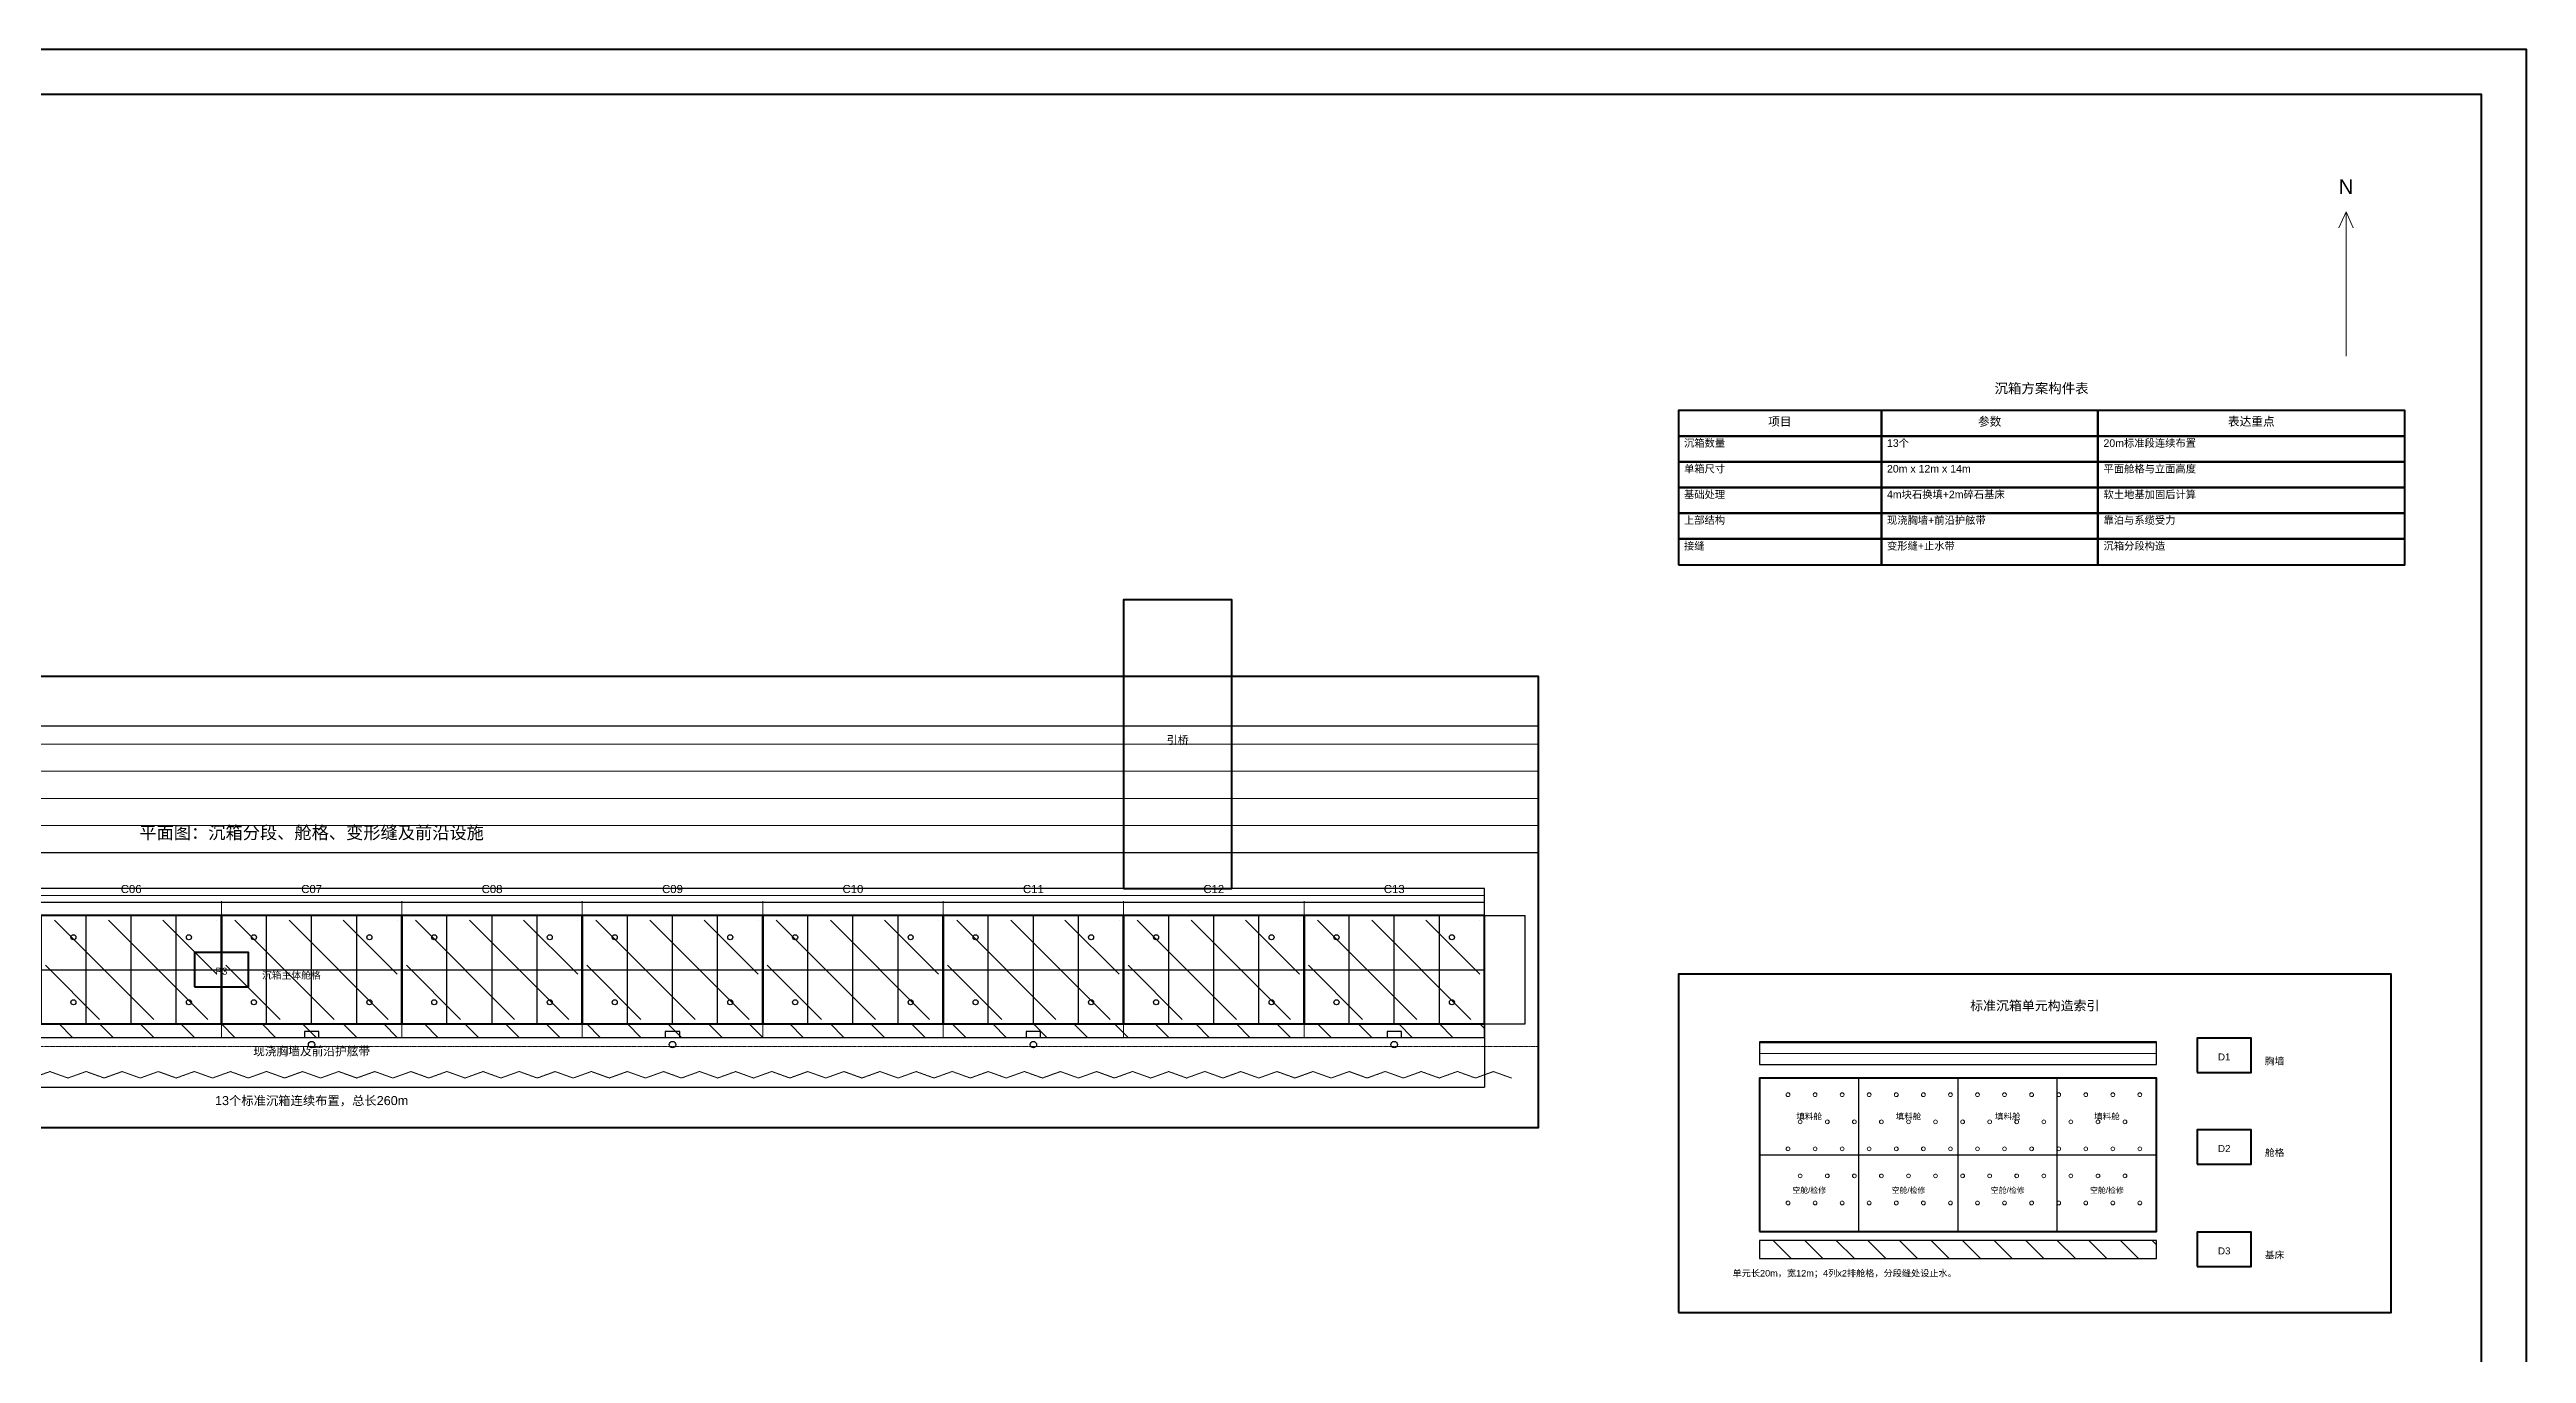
# Model space of a CAD drawing. Header units: millimetres. Extents: x 0 to 420500, y 0 to 297000.
# Drawn here: x 145950 to 420500, y 152470 to 297000 of the extents above; entities that cross this region are included whole.
import ezdxf
from ezdxf.enums import TextEntityAlignment as Align

# ---------------------------------------------------------------- set-up
doc = ezdxf.new("R2010")
doc.units = ezdxf.units.MM
doc.linetypes.add('CENTER', pattern=[2, 1.25, -0.25, 0.25, -0.25])
doc.linetypes.add('DASHED', pattern=[0.75, 0.5, -0.25])
for name, color, linetype, lineweight in [('0_FRAME', 7, 'Continuous', 70), ('1_MAIN', 1, 'Continuous', 50), ('2_SECONDARY', 2, 'Continuous', 25), ('3_CENTERLINE', 4, 'CENTER', 15), ('3_WATER', 4, 'DASHED', 15), ('4_HATCH', 8, 'Continuous', 13), ('5_DIM', 3, 'Continuous', 15), ('6_TEXT', 7, 'Continuous', 25)]:
    doc.layers.add(name, color=color, linetype=linetype, lineweight=lineweight)
doc.styles.get("Standard").update_dxf_attribs({"font": 'arial.ttf'})
doc.dimstyles.new('ISO-25', dxfattribs={"dimtxt": 2.5, "dimasz": 2.5, "dimexe": 1.25, "dimexo": 0.625, "dimtad": 1, "dimtxsty": 'Standard', "dimcen": 2.5, "dimadec": 0, "dimazin": 0, "dimtfac": 1, "dimtmove": 0, "dimatfit": 3, "dimfxl": 1, "dimarcsym": 0})

# ---------------------------------------------------------------- blocks, each defined once
blk = doc.blocks.new('*D1')
at = {"layer": '5_DIM', "color": 0, "lineweight": -2, "transparency": 16777216}
for p, q in [((45000, 188999), (45000, 181999)), ((305000, 188999), (305000, 181999)), ((45002, 182000), (304998, 182000))]:
    blk.add_line(p, q, dxfattribs=at)
at = {"layer": '5_DIM', "color": 0, "transparency": 16777216}
for points in [[(45002, 182000), (45002, 182000), (45000, 182000)], [(304998, 182000), (304998, 182000), (305000, 182000)]]:
    blk.add_solid(points, dxfattribs=at)
at = {"layer": 'Defpoints', "color": 0, "transparency": 16777216}
for p in [(45000, 189000), (305000, 189000), (305000, 182000)]:
    blk.add_point(p, dxfattribs=at)
at = {"layer": '5_DIM', "color": 0, "transparency": 16777216, "insert": (175000, 182002), "char_height": 2.5, "attachment_point": 5}
blk.add_mtext('260000', dxfattribs=at)
blk = doc.blocks.new('*D2')
at = {"layer": '5_DIM', "color": 0, "lineweight": -2, "transparency": 16777216}
for p, q in [((305001, 201000), (309501, 201000)), ((309500, 189003), (309500, 200998)), ((305001, 189000), (309501, 189000))]:
    blk.add_line(p, q, dxfattribs=at)
at = {"layer": '5_DIM', "color": 0, "transparency": 16777216}
for points in [[(309500, 200998), (309500, 200998), (309500, 201000)], [(309500, 189003), (309500, 189003), (309500, 189000)]]:
    blk.add_solid(points, dxfattribs=at)
at = {"layer": 'Defpoints', "color": 0, "transparency": 16777216}
for p in [(305000, 201000), (309500, 201000), (305000, 189000)]:
    blk.add_point(p, dxfattribs=at)
at = {"layer": '5_DIM', "color": 0, "transparency": 16777216, "insert": (309498, 195000), "char_height": 2.5, "attachment_point": 5, "rotation": 90}
blk.add_mtext('12000', dxfattribs=at)

msp = doc.modelspace()

# ---------------------------------------------------------------- linework, layer by layer
at = {"layer": '0_FRAME'}
for points in [[(0, 0), (420500, 0), (420500, 297000), (0, 297000)], [(12500, 5000), (415500, 5000), (415500, 292000), (12500, 292000)], [(326500, 254150), (349000, 254150), (349000, 257000), (326500, 257000)], [(349000, 254150), (373000, 254150), (373000, 257000), (349000, 257000)], [(373000, 254150), (407000, 254150), (407000, 257000), (373000, 257000)], [(326500, 251300), (349000, 251300), (349000, 254150), (326500, 254150)], [(349000, 251300), (373000, 251300), (373000, 254150), (349000, 254150)], [(373000, 251300), (407000, 251300), (407000, 254150), (373000, 254150)], [(326500, 248450), (349000, 248450), (349000, 251300), (326500, 251300)], [(349000, 248450), (373000, 248450), (373000, 251300), (349000, 251300)], [(373000, 248450), (407000, 248450), (407000, 251300), (373000, 251300)], [(326500, 245600), (349000, 245600), (349000, 248450), (326500, 248450)], [(349000, 245600), (373000, 245600), (373000, 248450), (349000, 248450)], [(373000, 245600), (407000, 245600), (407000, 248450), (373000, 248450)], [(326500, 242750), (349000, 242750), (349000, 245600), (326500, 245600)], [(349000, 242750), (373000, 242750), (373000, 245600), (349000, 245600)], [(373000, 242750), (407000, 242750), (407000, 245600), (373000, 245600)], [(326500, 239900), (349000, 239900), (349000, 242750), (326500, 242750)], [(349000, 239900), (373000, 239900), (373000, 242750), (349000, 242750)], [(373000, 239900), (407000, 239900), (407000, 242750), (373000, 242750)], [(39000, 177500), (311000, 177500), (311000, 227500), (39000, 227500)], [(162000, 193100), (168000, 193100), (168000, 196900), (162000, 196900)], [(326500, 157000), (405500, 157000), (405500, 194500), (326500, 194500)], [(384000, 183600), (390000, 183600), (390000, 187400), (384000, 187400)], [(384000, 173450), (390000, 173450), (390000, 177250), (384000, 177250)], [(384000, 162100), (390000, 162100), (390000, 165900), (384000, 165900)]]:
    msp.add_lwpolyline(points, close=True, dxfattribs=at)
at = {"layer": '1_MAIN'}
for points in [[(265000, 204000), (277000, 204000), (277000, 236000), (265000, 236000)], [(45000, 189000), (305000, 189000), (305000, 201000), (45000, 201000)], [(145000, 189000), (165000, 189000), (165000, 201000), (145000, 201000)], [(165000, 189000), (185000, 189000), (185000, 201000), (165000, 201000)], [(185000, 189000), (205000, 189000), (205000, 201000), (185000, 201000)], [(205000, 189000), (225000, 189000), (225000, 201000), (205000, 201000)], [(225000, 189000), (245000, 189000), (245000, 201000), (225000, 201000)], [(245000, 189000), (265000, 189000), (265000, 201000), (245000, 201000)], [(265000, 189000), (285000, 189000), (285000, 201000), (265000, 201000)], [(285000, 189000), (305000, 189000), (305000, 201000), (285000, 201000)], [(335500, 166000), (379500, 166000), (379500, 183000), (335500, 183000)]]:
    msp.add_lwpolyline(points, close=True, dxfattribs=at)
at = {"layer": '2_SECONDARY'}
for p, q in [((45000, 202500), (305000, 202500)), ((150000, 189000), (150000, 201000)), ((155000, 189000), (155000, 201000)), ((160000, 189000), (160000, 201000)), ((170000, 189000), (170000, 201000)), ((175000, 189000), (175000, 201000)), ((180000, 189000), (180000, 201000)), ((190000, 189000), (190000, 201000)), ((195000, 189000), (195000, 201000)), ((200000, 189000), (200000, 201000)), ((210000, 189000), (210000, 201000)), ((215000, 189000), (215000, 201000)), ((220000, 189000), (220000, 201000)), ((230000, 189000), (230000, 201000)), ((235000, 189000), (235000, 201000)), ((240000, 189000), (240000, 201000)), ((250000, 189000), (250000, 201000)), ((255000, 189000), (255000, 201000)), ((260000, 189000), (260000, 201000)), ((270000, 189000), (270000, 201000)), ((275000, 189000), (275000, 201000)), ((280000, 189000), (280000, 201000)), ((290000, 189000), (290000, 201000)), ((295000, 189000), (295000, 201000)), ((300000, 189000), (300000, 201000)), ((145000, 195000), (165000, 195000)), ((165000, 195000), (185000, 195000)), ((185000, 195000), (205000, 195000)), ((205000, 195000), (225000, 195000)), ((225000, 195000), (245000, 195000)), ((245000, 195000), (265000, 195000)), ((265000, 195000), (285000, 195000)), ((285000, 195000), (305000, 195000)), ((346500, 166000), (346500, 183000)), ((357500, 166000), (357500, 183000)), ((368500, 166000), (368500, 183000)), ((335500, 174500), (379500, 174500))]:
    msp.add_line(p, q, dxfattribs=at)
for points in [[(39000, 208000), (311000, 208000), (311000, 222000), (39000, 222000)], [(45000, 201000), (305000, 201000), (305000, 204000), (45000, 204000)], [(45000, 187500), (305000, 187500), (305000, 189000), (45000, 189000)], [(174200, 187500), (175800, 187500), (175800, 188150), (174200, 188150)], [(214200, 187500), (215800, 187500), (215800, 188150), (214200, 188150)], [(254200, 187500), (255800, 187500), (255800, 188150), (254200, 188150)], [(294200, 187500), (295800, 187500), (295800, 188150), (294200, 188150)], [(335500, 184500), (379500, 184500), (379500, 187000), (335500, 187000)], [(335500, 163000), (379500, 163000), (379500, 165000), (335500, 165000)]]:
    msp.add_lwpolyline(points, close=True, dxfattribs=at)
for centre, radius in [((148600, 198600), 280), ((161400, 198600), 280), ((168600, 198600), 280), ((181400, 198600), 280), ((188600, 198600), 280), ((201400, 198600), 280), ((208600, 198600), 280), ((221400, 198600), 280), ((228600, 198600), 280), ((241400, 198600), 280), ((248600, 198600), 280), ((261400, 198600), 280), ((268600, 198600), 280), ((281400, 198600), 280), ((288600, 198600), 280), ((301400, 198600), 280), ((148600, 191400), 280), ((161400, 191400), 280), ((168600, 191400), 280), ((181400, 191400), 280), ((188600, 191400), 280), ((201400, 191400), 280), ((208600, 191400), 280), ((221400, 191400), 280), ((228600, 191400), 280), ((241400, 191400), 280), ((248600, 191400), 280), ((261400, 191400), 280), ((268600, 191400), 280), ((281400, 191400), 280), ((288600, 191400), 280), ((301400, 191400), 280), ((175000, 186700), 360), ((215000, 186700), 360), ((255000, 186700), 360), ((295000, 186700), 360)]:
    msp.add_circle(centre, radius, dxfattribs=at)
at = {"layer": '3_CENTERLINE'}
for p, q in [((165000, 187400), (165000, 202600)), ((185000, 187400), (185000, 202600)), ((205000, 187400), (205000, 202600)), ((225000, 187400), (225000, 202600)), ((245000, 187400), (245000, 202600)), ((265000, 187400), (265000, 202600)), ((285000, 187400), (285000, 202600)), ((305000, 187400), (305000, 202600))]:
    msp.add_line(p, q, dxfattribs=at)
at = {"layer": '3_WATER'}
for p, q in [((144000, 183000), (146000, 183720)), ((146000, 183720), (148000, 183000)), ((148000, 183000), (150000, 183720)), ((150000, 183720), (152000, 183000)), ((152000, 183000), (154000, 183720)), ((154000, 183720), (156000, 183000)), ((156000, 183000), (158000, 183720)), ((158000, 183720), (160000, 183000)), ((160000, 183000), (162000, 183720)), ((162000, 183720), (164000, 183000)), ((164000, 183000), (166000, 183720)), ((166000, 183720), (168000, 183000)), ((168000, 183000), (170000, 183720)), ((170000, 183720), (172000, 183000)), ((172000, 183000), (174000, 183720)), ((174000, 183720), (176000, 183000)), ((176000, 183000), (178000, 183720)), ((178000, 183720), (180000, 183000)), ((180000, 183000), (182000, 183720)), ((182000, 183720), (184000, 183000)), ((184000, 183000), (186000, 183720)), ((186000, 183720), (188000, 183000)), ((188000, 183000), (190000, 183720)), ((190000, 183720), (192000, 183000)), ((192000, 183000), (194000, 183720)), ((194000, 183720), (196000, 183000)), ((196000, 183000), (198000, 183720)), ((198000, 183720), (200000, 183000)), ((200000, 183000), (202000, 183720)), ((202000, 183720), (204000, 183000)), ((204000, 183000), (206000, 183720)), ((206000, 183720), (208000, 183000)), ((208000, 183000), (210000, 183720)), ((210000, 183720), (212000, 183000)), ((212000, 183000), (214000, 183720)), ((214000, 183720), (216000, 183000)), ((216000, 183000), (218000, 183720)), ((218000, 183720), (220000, 183000)), ((220000, 183000), (222000, 183720)), ((222000, 183720), (224000, 183000)), ((224000, 183000), (226000, 183720)), ((226000, 183720), (228000, 183000)), ((228000, 183000), (230000, 183720)), ((230000, 183720), (232000, 183000)), ((232000, 183000), (234000, 183720)), ((234000, 183720), (236000, 183000)), ((236000, 183000), (238000, 183720)), ((238000, 183720), (240000, 183000)), ((240000, 183000), (242000, 183720)), ((242000, 183720), (244000, 183000)), ((244000, 183000), (246000, 183720)), ((246000, 183720), (248000, 183000)), ((248000, 183000), (250000, 183720)), ((250000, 183720), (252000, 183000)), ((252000, 183000), (254000, 183720)), ((254000, 183720), (256000, 183000)), ((256000, 183000), (258000, 183720)), ((258000, 183720), (260000, 183000)), ((260000, 183000), (262000, 183720)), ((262000, 183720), (264000, 183000)), ((264000, 183000), (266000, 183720)), ((266000, 183720), (268000, 183000)), ((268000, 183000), (270000, 183720)), ((270000, 183720), (272000, 183000)), ((272000, 183000), (274000, 183720)), ((274000, 183720), (276000, 183000)), ((276000, 183000), (278000, 183720)), ((278000, 183720), (280000, 183000)), ((280000, 183000), (282000, 183720)), ((282000, 183720), (284000, 183000)), ((284000, 183000), (286000, 183720)), ((286000, 183720), (288000, 183000)), ((288000, 183000), (290000, 183720)), ((290000, 183720), (292000, 183000)), ((292000, 183000), (294000, 183720)), ((294000, 183720), (296000, 183000)), ((296000, 183000), (298000, 183720)), ((298000, 183720), (300000, 183000)), ((300000, 183000), (302000, 183720)), ((302000, 183720), (304000, 183000)), ((304000, 183000), (306000, 183720)), ((306000, 183720), (308000, 183000))]:
    msp.add_line(p, q, dxfattribs=at)
msp.add_lwpolyline([(39000, 177500), (311000, 177500), (311000, 186500), (39000, 186500)], close=True, dxfattribs=at)
at = {"layer": '4_HATCH'}
for p, q in [((39000, 220000), (311000, 220000)), ((39000, 217000), (311000, 217000)), ((39000, 214000), (311000, 214000)), ((39000, 211000), (311000, 211000)), ((45000, 203250), (305000, 203250)), ((157500, 189500), (146500, 200500)), ((163500, 189500), (152500, 200500)), ((164500, 194500), (158500, 200500)), ((164500, 200500), (164500, 200500)), ((177500, 189500), (166500, 200500)), ((183500, 189500), (172500, 200500)), ((184500, 194500), (178500, 200500)), ((184500, 200500), (184500, 200500)), ((197500, 189500), (186500, 200500)), ((203500, 189500), (192500, 200500)), ((204500, 194500), (198500, 200500)), ((204500, 200500), (204500, 200500)), ((217500, 189500), (206500, 200500)), ((223500, 189500), (212500, 200500)), ((224500, 194500), (218500, 200500)), ((224500, 200500), (224500, 200500)), ((237500, 189500), (226500, 200500)), ((243500, 189500), (232500, 200500)), ((244500, 194500), (238500, 200500)), ((244500, 200500), (244500, 200500)), ((257500, 189500), (246500, 200500)), ((263500, 189500), (252500, 200500)), ((264500, 194500), (258500, 200500)), ((264500, 200500), (264500, 200500)), ((277500, 189500), (266500, 200500)), ((283500, 189500), (272500, 200500)), ((284500, 194500), (278500, 200500)), ((284500, 200500), (284500, 200500)), ((297500, 189500), (286500, 200500)), ((303500, 189500), (292500, 200500)), ((304500, 194500), (298500, 200500)), ((304500, 200500), (304500, 200500)), ((151500, 189500), (145500, 195500)), ((171500, 189500), (165500, 195500)), ((191500, 189500), (185500, 195500)), ((211500, 189500), (205500, 195500)), ((231500, 189500), (225500, 195500)), ((251500, 189500), (245500, 195500)), ((271500, 189500), (265500, 195500)), ((291500, 189500), (285500, 195500)), ((165500, 189500), (165500, 189500)), ((185500, 189500), (185500, 189500)), ((205500, 189500), (205500, 189500)), ((225500, 189500), (225500, 189500)), ((245500, 189500), (245500, 189500)), ((265500, 189500), (265500, 189500)), ((285500, 189500), (285500, 189500)), ((148500, 187500), (147000, 189000)), ((153000, 187500), (151500, 189000)), ((157500, 187500), (156000, 189000)), ((162000, 187500), (160500, 189000)), ((166500, 187500), (165000, 189000)), ((171000, 187500), (169500, 189000)), ((175500, 187500), (174000, 189000)), ((180000, 187500), (178500, 189000)), ((184500, 187500), (183000, 189000)), ((189000, 187500), (187500, 189000)), ((193500, 187500), (192000, 189000)), ((198000, 187500), (196500, 189000)), ((202500, 187500), (201000, 189000)), ((207000, 187500), (205500, 189000)), ((211500, 187500), (210000, 189000)), ((216000, 187500), (214500, 189000)), ((220500, 187500), (219000, 189000)), ((225000, 187500), (223500, 189000)), ((229500, 187500), (228000, 189000)), ((234000, 187500), (232500, 189000)), ((238500, 187500), (237000, 189000)), ((243000, 187500), (241500, 189000)), ((247500, 187500), (246000, 189000)), ((252000, 187500), (250500, 189000)), ((256500, 187500), (255000, 189000)), ((261000, 187500), (259500, 189000)), ((265500, 187500), (264000, 189000)), ((270000, 187500), (268500, 189000)), ((274500, 187500), (273000, 189000)), ((279000, 187500), (277500, 189000)), ((283500, 187500), (282000, 189000)), ((288000, 187500), (286500, 189000)), ((292500, 187500), (291000, 189000)), ((297000, 187500), (295500, 189000)), ((301500, 187500), (300000, 189000)), ((305000, 188500), (304500, 189000)), ((335500, 186900), (379500, 186900)), ((335500, 185700), (379500, 185700)), ((339000, 163000), (337000, 165000)), ((342500, 163000), (340500, 165000)), ((346000, 163000), (344000, 165000)), ((349500, 163000), (347500, 165000)), ((353000, 163000), (351000, 165000)), ((356500, 163000), (354500, 165000)), ((360000, 163000), (358000, 165000)), ((363500, 163000), (361500, 165000)), ((367000, 163000), (365000, 165000)), ((370500, 163000), (368500, 165000)), ((374000, 163000), (372000, 165000)), ((377500, 163000), (375500, 165000)), ((379500, 164500), (379000, 165000)), ((335500, 163000), (335500, 163000))]:
    msp.add_line(p, q, dxfattribs=at)
for centre in [(338650, 181150), (341650, 181150), (344650, 181150), (347650, 181150), (350650, 181150), (353650, 181150), (356650, 181150), (359650, 181150), (362650, 181150), (365650, 181150), (368650, 181150), (371650, 181150), (374650, 181150), (377650, 181150), (340000, 178150), (343000, 178150), (346000, 178150), (349000, 178150), (352000, 178150), (355000, 178150), (358000, 178150), (361000, 178150), (364000, 178150), (367000, 178150), (370000, 178150), (373000, 178150), (376000, 178150), (338650, 175150), (341650, 175150), (344650, 175150), (347650, 175150), (350650, 175150), (353650, 175150), (356650, 175150), (359650, 175150), (362650, 175150), (365650, 175150), (368650, 175150), (371650, 175150), (374650, 175150), (377650, 175150), (340000, 172150), (343000, 172150), (346000, 172150), (349000, 172150), (352000, 172150), (355000, 172150), (358000, 172150), (361000, 172150), (364000, 172150), (367000, 172150), (370000, 172150), (373000, 172150), (376000, 172150), (338650, 169150), (341650, 169150), (344650, 169150), (347650, 169150), (350650, 169150), (353650, 169150), (356650, 169150), (359650, 169150), (362650, 169150), (365650, 169150), (368650, 169150), (371650, 169150), (374650, 169150), (377650, 169150)]:
    msp.add_circle(centre, 210, dxfattribs=at)
at = {"layer": '5_DIM'}
for p, q in [((400500, 279000), (399712.5, 277250)), ((400500, 263000), (400500, 279000)), ((400500, 279000), (401287.5, 277250))]:
    msp.add_line(p, q, dxfattribs=at)

# ---------------------------------------------------------------- texts
at = {"layer": '6_TEXT'}
for s, height, p in [('N', 1600, (400500, 281000)), ('沉箱方案构件表', 1092.5, (366750, 258900)), ('项目', 950, (337750, 255290)), ('参数', 950, (361000, 255290)), ('表达重点', 950, (390000, 255290)), ('引桥', 900, (271000, 220000)), ('平面图：沉箱分段、舱格、变形缝及前沿设施', 1400, (175000, 209500)), ('C06', 900, (155000, 203500)), ('C07', 900, (175000, 203500)), ('C08', 900, (195000, 203500)), ('C09', 900, (215000, 203500)), ('C10', 900, (235000, 203500)), ('C11', 900, (255000, 203500)), ('C12', 900, (275000, 203500)), ('C13', 900, (295000, 203500)), ('P3', 775, (165000, 194450)), ('标准沉箱单元构造索引', 1050, (366000, 190500)), ('现浇胸墙及前沿护舷带', 950, (175000, 185500)), ('D1', 775, (387000, 184950)), ('13个标准沉箱连续布置，总长260m', 1000, (175000, 180000)), ('填料舱', 675, (341000, 178410)), ('填料舱', 675, (352000, 178410)), ('填料舱', 675, (363000, 178410)), ('填料舱', 675, (374000, 178410)), ('D2', 775, (387000, 174800)), ('空舱/检修', 625, (341000, 170250)), ('空舱/检修', 625, (352000, 170250)), ('空舱/检修', 625, (363000, 170250)), ('空舱/检修', 625, (374000, 170250)), ('D3', 775, (387000, 163450))]:
    msp.add_text(s, height=height, dxfattribs=at).set_placement(p, align=Align.CENTER)
for s, height, p in [('沉箱数量', 836, (327117.5, 252962.5)), ('13个', 836, (349617.5, 252962.5)), ('20m标准段连续布置', 836, (373617.5, 252962.5)), ('单箱尺寸', 836, (327117.5, 250112.5)), ('20m x 12m x 14m', 836, (349617.5, 250112.5)), ('平面舱格与立面高度', 836, (373617.5, 250112.5)), ('基础处理', 836, (327117.5, 247262.5)), ('4m块石换填+2m碎石基床', 836, (349617.5, 247262.5)), ('软土地基加固后计算', 836, (373617.5, 247262.5)), ('上部结构', 836, (327117.5, 244412.5)), ('现浇胸墙+前沿护舷带', 836, (349617.5, 244412.5)), ('靠泊与系缆受力', 836, (373617.5, 244412.5)), ('接缝', 836, (327117.5, 241562.5)), ('变形缝+止水带', 836, (349617.5, 241562.5)), ('沉箱分段构造', 836, (373617.5, 241562.5)), ('沉箱主体舱格', 775, (169500, 194000)), ('胸墙', 775, (391500, 184500)), ('舱格', 775, (391500, 174350)), ('基床', 775, (391500, 163000)), ('单元长20m，宽12m；4列x2排舱格，分段缝处设止水。', 725, (332500, 161000))]:
    msp.add_text(s, height=height, dxfattribs=at).set_placement(p)

# ---------------------------------------------------------------- dimensions: what is measured, and where the dimension line sits
at = {"layer": '5_DIM'}
dim = msp.add_linear_dim(base=(309500, 201000), p1=(305000, 189000), p2=(305000, 201000), angle=90, dimstyle='ISO-25', dxfattribs=at)
dim.commit()
dim.dimension.update_dxf_attribs({"geometry": '*D2', "text_midpoint": (309498.099, 195000)})
dim = msp.add_linear_dim(base=(305000, 182000), p1=(45000, 189000), p2=(305000, 189000), dimstyle='ISO-25', dxfattribs=at)
dim.commit()
dim.dimension.update_dxf_attribs({"geometry": '*D1', "text_midpoint": (175000, 182001.901)})

doc.saveas('drawing.dxf')
